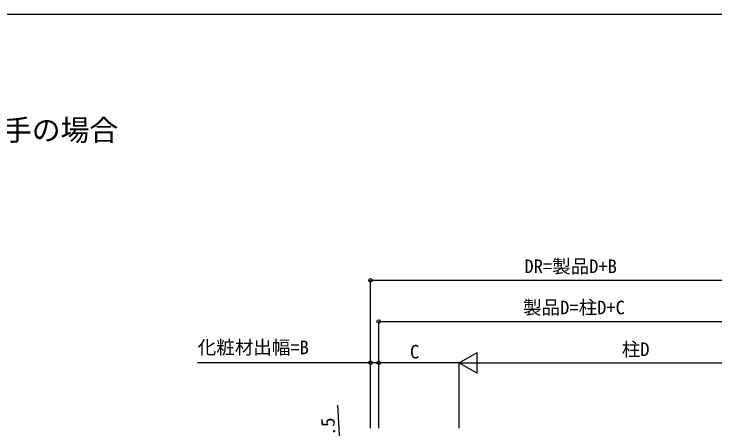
# Model space of a CAD drawing. Units: millimetres, scale not verified. Extents: x -6125 to 6125, y -9097 to 9042.
# Drawn here: x 126 to 3530, y 6737 to 8753 of the extents above; entities that cross this region are included whole.
import ezdxf
from ezdxf.enums import TextEntityAlignment as Align

# ---------------------------------------------------------------- set-up
doc = ezdxf.new("R2010")
doc.units = ezdxf.units.MM
doc.header["$LTSCALE"] = 50
for name, color, linetype in [('0-2_USER1', 3, 'Continuous'), ('0-6_YKK_D', 6, 'Continuous'), ('0-7_YKK_ZWAK', 7, 'Continuous')]:
    doc.layers.add(name, color=color, linetype=linetype)
doc.styles.add('ＭＳ ゴシック', font='')
doc.styles.get('ＭＳ ゴシック').set_extended_font_data('MS Gothic')

msp = doc.modelspace()

# ---------------------------------------------------------------- linework, layer by layer
at = {"layer": '0-6_YKK_D'}
for p, q in [((1857.14, 6741.45), (1857.14, 7459.91)), ((4080.8, 7458.91), (1857.14, 7458.91)), ((1897.1, 6741.45), (1897.1, 7259.91)), ((1897.1, 7258.91), (4080.8, 7258.91)), ((2288.3, 7058.91), (2374.9, 7108.91)), ((2374.9, 7008.91), (2374.9, 7108.91)), ((1857.14, 6741.45), (1857.14, 7059.91)), ((1897.1, 6741.45), (1897.1, 7059.91)), ((1897.1, 6741.45), (1897.1, 7059.91)), ((2288.3, 7058.91), (1897.1, 7058.91)), ((2288.3, 6741.45), (2288.3, 7059.91)), ((2288.3, 6741.45), (2288.3, 7059.91)), ((2288.3, 7058.91), (2374.9, 7008.91)), ((2288.3, 7058.91), (2461.5, 7058.91)), ((2388.3, 7058.91), (3980.8, 7058.91))]:
    msp.add_line(p, q, dxfattribs=at)
for points in [[(1897.1, 7058.91), (1857.14, 7058.91), (1016.15, 7058.91)], [(1724.24, 6375.59), (1715.78, 6536.87), (1699.23, 6852.82)]]:
    msp.add_lwpolyline(points, dxfattribs=at)
for centre in [(1857.14, 7458.91), (1897.1, 7258.91), (1857.14, 7058.91), (1897.1, 7058.91), (1897.1, 7058.91)]:
    msp.add_circle(centre, 8.5, dxfattribs=at)
at = {"layer": '0-7_YKK_ZWAK'}
msp.add_line((-6125, 8752.6), (6125, 8752.6), dxfattribs=at)

# ---------------------------------------------------------------- texts
at = {"layer": '0-2_USER1', "style": 'ＭＳ ゴシック'}
msp.add_text('■ルシアスルーフ(正面スクリーン付き) 柱2本\u3000ルシアス\u3000宅配ポスト3型納まり\u3000左(L)勝手の場合', height=102.6, dxfattribs=at).set_placement((-5664.43, 8106.75), align=Align.BOTTOM_LEFT)
at = {"layer": '0-6_YKK_D', "style": 'ＭＳ ゴシック'}
for s, p in [('DR=製品D+B', (2604.88, 7474.54)), ('製品D=柱D+C', (2598.27, 7274.54)), ('化粧材出幅=B', (1017.97, 7080.67)), ('柱D', (3077.67, 7071.47)), ('C', (2048.98, 7059.71))]:
    msp.add_text(s, height=65.98, dxfattribs=at).set_placement(p, align=Align.BOTTOM_LEFT)
msp.add_text('161.5', height=65.98, rotation=93, dxfattribs=at).set_placement((1713.22, 6570.6), align=Align.BOTTOM_LEFT)

doc.saveas('drawing.dxf')
